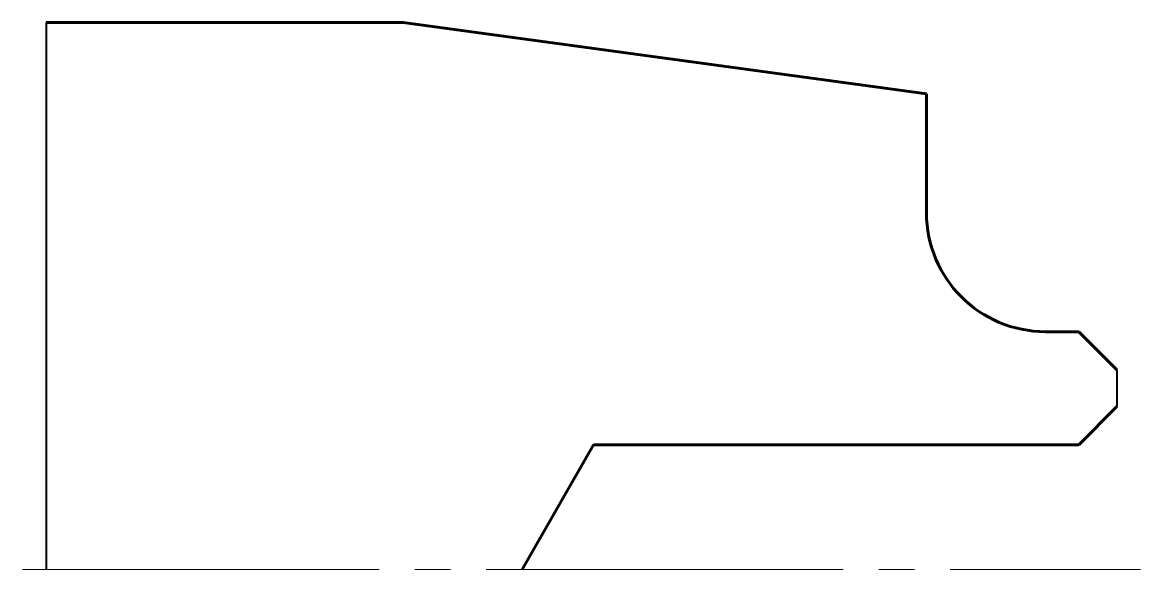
# Model space of a CAD drawing. Header units: millimetres. Extents: x -46 to 1, y 0 to 23.
import ezdxf

# ---------------------------------------------------------------- set-up
doc = ezdxf.new("R2010")
doc.units = ezdxf.units.MM
for name, pattern in [('K5LT32768', [0]), ('K5LT32769', [19.5, 15, -1.5, 1.5, -1.5]), ('K5LT_BASIC', [0])]:
    doc.linetypes.add(name, pattern=pattern)
doc.layers.add('Системный слой', color=7, linetype='Continuous')

msp = doc.modelspace()

# ---------------------------------------------------------------- linework, layer by layer
at = {"layer": 'Системный слой', "color": 150, "linetype": 'K5LT32768', "lineweight": 60, "true_color": 0x0080ff}
for p, q in [((-45, 23), (-30, 23)), ((-30, 23), (-8, 20)), ((-8, 20), (-8, 15)), ((-1.6, 10), (-3, 10)), ((-1.6, 10), (0, 8.4)), ((-1.6, 5.25), (0, 6.85)), ((-25, 0), (-22, 5.25)), ((-1.6, 5.25), (-22, 5.25))]:
    msp.add_line(p, q, dxfattribs=at)
at = {"layer": 'Системный слой', "color": 150, "linetype": 'K5LT_BASIC', "lineweight": 40, "true_color": 0x0080ff}
for p, q in [((-45, 23), (-45, 0)), ((0, 8.4), (0, 6.85))]:
    msp.add_line(p, q, dxfattribs=at)
at = {"layer": 'Системный слой', "color": 30, "linetype": 'K5LT32769', "lineweight": 18, "true_color": 0xff8000}
msp.add_line((-46, 0), (1, 0), dxfattribs=at)
at = {"layer": 'Системный слой', "color": 150, "linetype": 'K5LT32768', "lineweight": 60, "true_color": 0x0080ff}
msp.add_arc((-3, 15), 5, 180, 270, dxfattribs=at)

doc.saveas('drawing.dxf')
